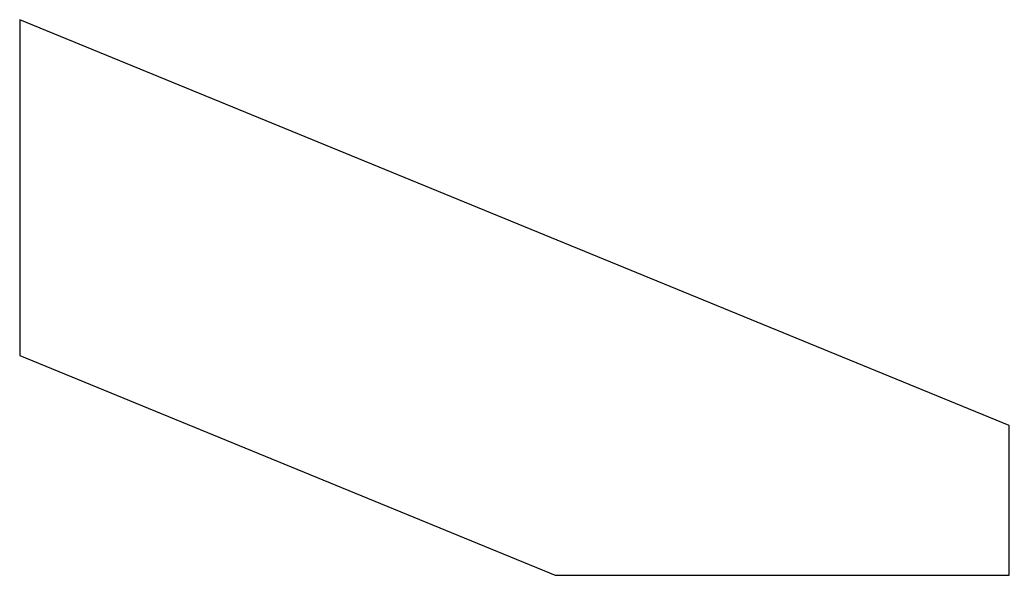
# Model space of a CAD drawing. Header units: millimetres. Extents: x 0 to 163, y 61 to 153.
import ezdxf

# ---------------------------------------------------------------- set-up
doc = ezdxf.new("R2010")
doc.units = ezdxf.units.MM
doc.layers.get('0').update_dxf_attribs({"linetype": 'CONTINUOUS'})

msp = doc.modelspace()

# ---------------------------------------------------------------- linework, layer by layer
msp.add_lwpolyline([(163.29, 85.69), (-0.02, 152.67), (-0.02, 97.25), (88.36, 61), (163.29, 61)], close=True)

doc.saveas('drawing.dxf')
